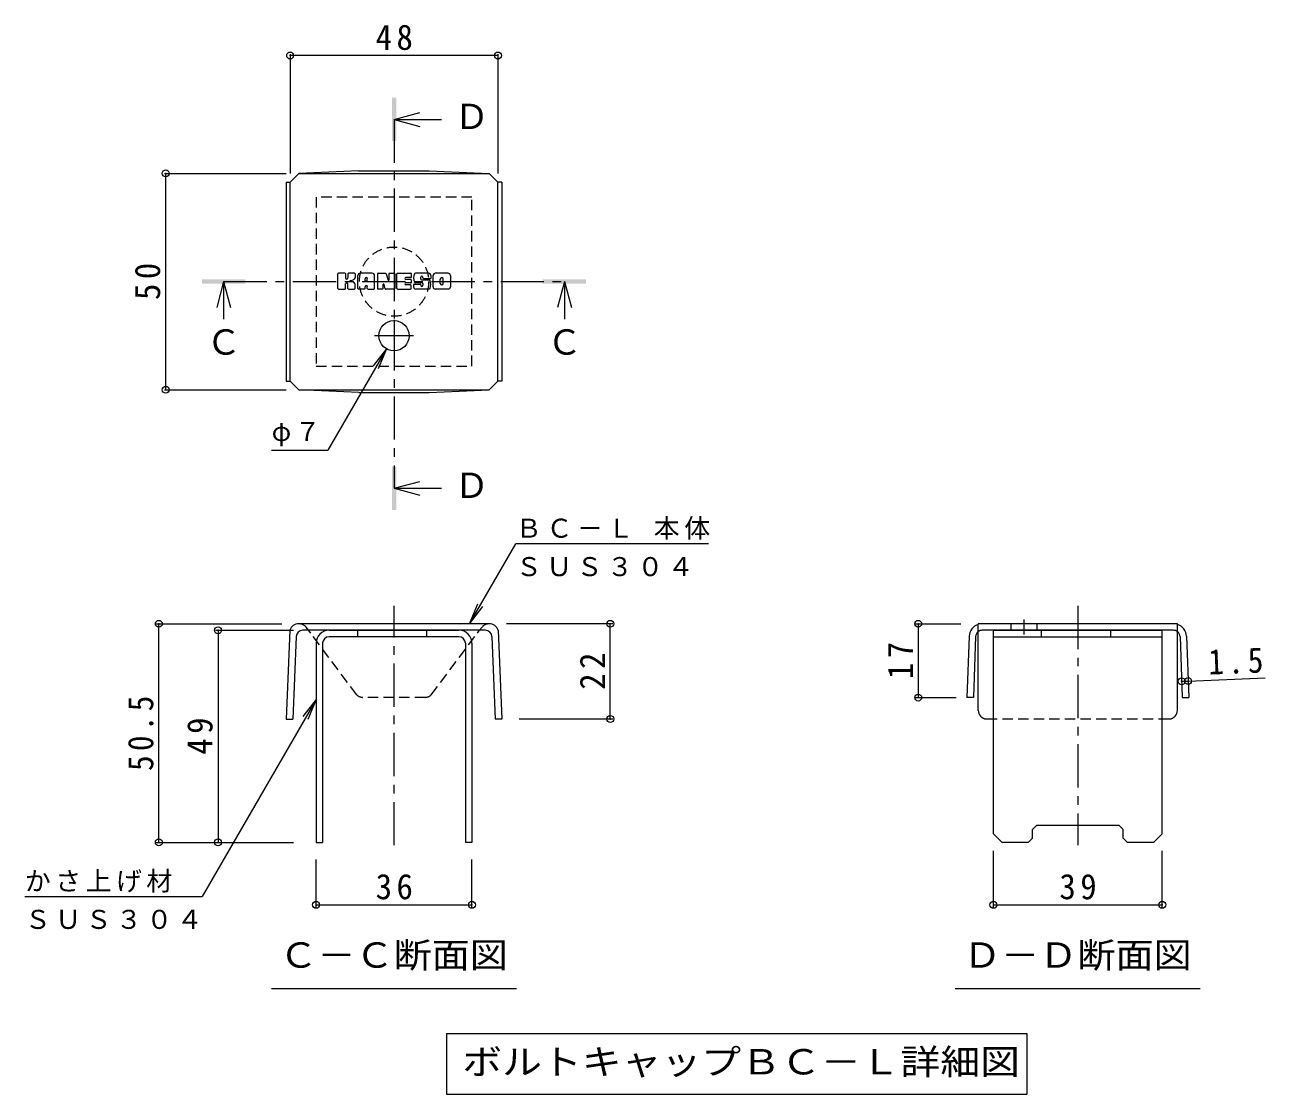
# Model space of a CAD drawing. Units: millimetres on the paper, enlarged 10 times, with parts at other scales. Extents: x -2136 to 2457, y -1943 to 1784.
# Drawn here: x 309 to 1742, y 313 to 1549 of the extents above; entities that cross this region are included whole.
import ezdxf
from ezdxf.enums import TextEntityAlignment as Align

# ---------------------------------------------------------------- set-up
doc = ezdxf.new("R2010")
doc.units = ezdxf.units.MM
doc.header["$LTSCALE"] = 10
doc.header["$PDMODE"] = 32
doc.header["$PDSIZE"] = 8
doc.linetypes.add('CHAIN1', pattern=[8, 5, -1, 1, -1])
doc.linetypes.add('DASHED1', pattern=[1.8, 1.2, -0.6])
for name, color, linetype, lineweight in [('D-4', 7, 'Continuous', 9), ('D-5', 7, 'Continuous', 9), ('D-8', 4, 'Continuous', 9), ('D-9', 2, 'Continuous', 9), ('D-F', 7, 'Continuous', 9)]:
    doc.layers.add(name, color=color, linetype=linetype, lineweight=lineweight)
doc.styles.add('ＭＳ ゴシック', font='')
doc.styles.get('ＭＳ ゴシック').set_extended_font_data('MS Gothic')

msp = doc.modelspace()

# ---------------------------------------------------------------- linework, layer by layer
at = {"layer": 'D-4'}
for p, q in [((615.77, 1514.66), (615.77, 1376.86)), ((855.77, 1513.16), (615.77, 1513.16)), ((855.77, 1514.66), (855.77, 1376.86)), ((470.55, 1376.86), (611.37, 1376.86)), ((472.05, 1126.86), (472.05, 1376.86)), ((727.02, 1174.21), (659.36, 1057.02)), ((727.02, 1174.21), (711.8, 1154.37)), ((727.02, 1174.21), (717.46, 1151.11)), ((470.55, 1126.86), (611.37, 1126.86)), ((594.36, 1057.02), (659.36, 1057.02)), ((823.07, 856.49), (876.42, 948.91)), ((1098.92, 948.91), (876.42, 948.91)), ((823.07, 856.49), (832.64, 879.59)), ((823.07, 856.49), (838.29, 876.33)), ((461.13, 856.49), (605.99, 856.49)), ((464.13, 603.99), (464.13, 856.49)), ((529.53, 848.99), (619.52, 848.99)), ((532.53, 848.99), (532.53, 603.99)), ((988.55, 856.49), (865.56, 856.49)), ((985.55, 746.49), (985.55, 856.49)), ((1338.23, 856.49), (1390.6, 856.49)), ((1341.23, 856.49), (1341.23, 771.29)), ((1645.52, 790.04), (1653.01, 790.34)), ((1653.01, 790.34), (1742.02, 793.91)), ((645.77, 769.03), (514.3, 541.31)), ((645.77, 769.03), (630.55, 749.2)), ((645.77, 769.03), (636.21, 745.94)), ((1338.23, 771.29), (1384.94, 771.29)), ((988.55, 746.49), (880.18, 746.49)), ((461.13, 603.99), (619.52, 603.99)), ((1428.1, 528.76), (1428.1, 593.99)), ((1623.1, 528.76), (1623.1, 593.99)), ((645.77, 528.76), (645.77, 583.99)), ((825.77, 528.76), (825.77, 583.99)), ((309.3, 541.31), (514.3, 541.31)), ((645.77, 531.76), (825.77, 531.76)), ((1428.1, 531.76), (1623.1, 531.76))]:
    msp.add_line(p, q, dxfattribs=at)
for p in [(615.77, 1513.16), (855.77, 1513.16), (472.05, 1376.86), (472.05, 1126.86), (464.13, 856.49), (985.55, 856.49), (1341.23, 856.49), (532.53, 848.99), (1645.52, 790.04), (1653.01, 790.34), (1341.23, 771.29), (985.55, 746.49), (464.13, 603.99), (532.53, 603.99), (645.77, 531.76), (825.77, 531.76), (1428.1, 531.76), (1623.1, 531.76)]:
    msp.add_point(p, dxfattribs=at)
at = {"layer": 'D-5', "color": 4}
for p, q in [((735.77, 1439.27), (765.77, 1447.27)), ((735.77, 1439.27), (765.77, 1431.27)), ((735.77, 1439.27), (790.47, 1439.27)), ((538.95, 1251.86), (530.95, 1221.86)), ((538.95, 1251.86), (546.95, 1221.86)), ((538.95, 1251.86), (538.95, 1208.62)), ((932.6, 1251.86), (924.6, 1221.86)), ((932.6, 1251.86), (940.6, 1221.86)), ((932.6, 1251.86), (932.6, 1208.62)), ((735.77, 1013.06), (765.77, 1021.06)), ((735.77, 1013.06), (765.77, 1005.06)), ((735.77, 1013.06), (790.47, 1013.06))]:
    msp.add_line(p, q, dxfattribs=at)
at = {"layer": 'D-5', "color": 4, "linetype": 'CHAIN1'}
for p, q in [((735.77, 1439.27), (735.77, 1013.06)), ((538.95, 1251.86), (932.6, 1251.86))]:
    msp.add_line(p, q, dxfattribs=at)
at = {"layer": 'D-5'}
for p, q in [((594.27, 435.28), (877.27, 435.28)), ((1384.1, 435.28), (1667.1, 435.28)), ((796.27, 382.97), (1466.87, 382.97)), ((1466.87, 382.97), (1466.87, 312.97))]:
    msp.add_line(p, q, dxfattribs=at)
msp.add_lwpolyline([(796.27, 382.97), (796.27, 312.97), (1466.87, 312.97)], dxfattribs=at)
at = {"layer": 'D-5', "color": 4}
for points in [[(733.27, 1414.27), (738.27, 1414.27), (733.27, 1464.27), (738.27, 1464.27)], [(513.95, 1249.36), (563.95, 1249.36), (513.95, 1254.36), (563.95, 1254.36)], [(907.6, 1249.36), (957.6, 1249.36), (907.6, 1254.36), (957.6, 1254.36)], [(733.27, 988.06), (738.27, 988.06), (733.27, 1038.06), (738.27, 1038.06)]]:
    msp.add_solid(points, dxfattribs=at)
at = {"layer": 'D-8', "linetype": 'DASHED1'}
for p, q in [((825.77, 1349.36), (645.77, 1349.36)), ((645.77, 1349.36), (645.77, 1154.36))]:
    msp.add_line(p, q, dxfattribs=at)
at = {"layer": 'D-8'}
for p, q in [((660.77, 848.99), (810.77, 848.99)), ((693.84, 841.49), (693.84, 848.99)), ((773.84, 841.49), (773.84, 848.99)), ((1428.1, 848.99), (1623.1, 848.99)), ((1428.1, 613.99), (1428.1, 848.99)), ((1483.67, 841.49), (1483.67, 848.99)), ((1563.67, 841.49), (1563.67, 848.99)), ((1623.1, 613.99), (1623.1, 848.99)), ((653.27, 833.99), (653.27, 603.99)), ((810.77, 841.49), (660.77, 841.49)), ((818.27, 833.99), (818.27, 603.99)), ((825.77, 833.99), (825.77, 603.99)), ((1428.1, 841.49), (1623.1, 841.49)), ((1478.1, 623.99), (1573.1, 623.99)), ((825.77, 603.99), (818.27, 603.99)), ((1428.1, 613.99), (1438.1, 603.99)), ((1578.1, 608.99), (1583.1, 603.99)), ((1613.1, 603.99), (1583.1, 603.99)), ((1623.1, 613.99), (1613.1, 603.99))]:
    msp.add_line(p, q, dxfattribs=at)
at = {"layer": 'D-8', "linetype": 'DASHED1'}
msp.add_lwpolyline([(645.77, 1154.36), (825.77, 1154.36), (825.77, 1349.36)], dxfattribs=at)
at = {"layer": 'D-8'}
for points in [[(645.77, 833.99), (645.77, 603.99), (653.27, 603.99)], [(1473.1, 608.99), (1473.1, 618.99), (1478.1, 623.99)], [(1578.1, 608.99), (1578.1, 618.99), (1573.1, 623.99)], [(1473.1, 608.99), (1468.1, 603.99), (1438.1, 603.99)]]:
    msp.add_lwpolyline(points, dxfattribs=at)
at = {"layer": 'D-8', "linetype": 'DASHED1'}
msp.add_circle((735.77, 1251.86), 40, dxfattribs=at)
at = {"layer": 'D-8'}
for centre, radius, start, end in [((660.77, 833.99), 15, 90, 180), ((810.77, 833.99), 15, 0, 90), ((660.77, 833.99), 7.5, 90, 180), ((810.77, 833.99), 7.5, 0, 90)]:
    msp.add_arc(centre, radius, start, end, dxfattribs=at)
at = {"layer": 'D-9'}
for p, q in [((615.77, 1366.86), (625.77, 1376.86)), ((695.23, 1380.02), (625.77, 1376.86)), ((625.77, 1376.86), (845.77, 1376.86)), ((695.23, 1380.02), (776.32, 1380.02)), ((776.32, 1380.02), (845.77, 1376.86)), ((855.77, 1366.86), (845.77, 1376.86)), ((611.37, 1366.86), (615.77, 1366.86)), ((611.37, 1366.86), (611.37, 1136.86)), ((615.77, 1136.86), (615.77, 1366.86)), ((860.18, 1366.86), (855.77, 1366.86)), ((855.77, 1136.86), (855.77, 1366.86)), ((860.18, 1366.86), (860.18, 1136.86)), ((611.37, 1136.86), (615.77, 1136.86)), ((615.77, 1136.86), (625.77, 1126.86)), ((855.77, 1136.86), (845.77, 1126.86)), ((860.18, 1136.86), (855.77, 1136.86)), ((695.23, 1123.7), (625.77, 1126.86)), ((625.77, 1126.86), (845.77, 1126.86)), ((695.23, 1123.7), (776.32, 1123.7)), ((776.32, 1123.7), (845.77, 1126.86)), ((615.47, 848.99), (611.37, 746.49)), ((845.56, 856.49), (625.77, 856.49)), ((841.36, 848.99), (630.18, 848.99)), ((639.52, 845.56), (636.95, 848.99)), ((832.02, 845.56), (834.6, 848.99)), ((856.07, 848.99), (860.18, 746.49)), ((1640.6, 856.49), (1410.6, 856.49)), ((1410.6, 756.49), (1410.6, 847.53)), ((1636.19, 848.99), (1415.06, 848.99)), ((1448.39, 856.49), (1448.39, 848.99)), ((1478.39, 856.49), (1478.39, 848.99)), ((1640.6, 756.49), (1640.6, 847.53)), ((622.69, 841.79), (618.86, 746.19)), ((848.86, 841.79), (852.68, 746.19)), ((1400.07, 842.05), (1397.44, 771.49)), ((1407.56, 841.77), (1404.94, 771.29)), ((1643.65, 841.77), (1646.27, 771.29)), ((1651.14, 842.05), (1653.77, 771.49)), ((1404.94, 771.29), (1397.44, 771.49)), ((1646.27, 771.29), (1653.77, 771.49)), ((611.37, 746.49), (618.86, 746.19)), ((860.18, 746.49), (852.68, 746.19))]:
    msp.add_line(p, q, dxfattribs=at)
at = {"layer": 'D-9', "linetype": 'CHAIN1'}
for p, q in [((735.77, 1207.8), (735.77, 1170.92)), ((758.26, 1189.36), (713.28, 1189.36)), ((735.77, 600.55), (735.77, 877.36)), ((1525.6, 877.36), (1525.6, 600.55)), ((1463.39, 861.44), (1463.39, 844.04))]:
    msp.add_line(p, q, dxfattribs=at)
at = {"layer": 'D-9', "linetype": 'DASHED1'}
for p, q in [((636.95, 848.99), (634.14, 852.74)), ((692.84, 774.42), (639.52, 845.56)), ((778.7, 774.42), (832.02, 845.56)), ((834.6, 848.99), (837.41, 852.74)), ((1410.6, 847.53), (1410.6, 856.49)), ((1640.6, 847.53), (1640.6, 856.49)), ((771.63, 771.49), (699.91, 771.49)), ((1630.6, 746.49), (1420.6, 746.49))]:
    msp.add_line(p, q, dxfattribs=at)
at = {"layer": 'D-9'}
msp.add_circle((735.77, 1189.36), 17.5, dxfattribs=at)
for centre, radius, start, end in [((625.88, 845.52), 10.97, 90.55618, 161.56279), ((630.18, 841.49), 7.5, 90, 177.70665), ((841.36, 841.49), 7.5, 2.29335, 90), ((845.67, 845.52), 10.97, 18.43721, 90.55618), ((1415.06, 841.49), 15, 107.26667, 177.86924), ((1415.06, 841.49), 7.5, 126.41565, 177.86924), ((1415.06, 841.49), 7.5, 90, 126.41565), ((1636.15, 841.49), 7.5, 53.58435, 90), ((1636.15, 841.49), 15, 2.13076, 72.73333), ((1636.15, 841.49), 7.5, 2.13076, 53.58435), ((1420.6, 756.49), 10, 180, 221.40888), ((1630.6, 756.49), 10, 318.59112, 0)]:
    msp.add_arc(centre, radius, start, end, dxfattribs=at)
at = {"layer": 'D-9', "linetype": 'DASHED1'}
for centre, radius, start, end in [((625.88, 845.52), 10.97, 41.15582, 89.44382), ((845.67, 845.52), 10.97, 90.55618, 138.84418), ((699.91, 781.49), 10, 225, 270), ((771.63, 781.49), 10, 270, 315), ((1420.6, 756.49), 10, 221.40888, 270), ((1630.6, 756.49), 10, 270, 318.59112)]:
    msp.add_arc(centre, radius, start, end, dxfattribs=at)
at = {"layer": 'D-F'}
for p, q in [((679.13, 1261.49), (671.5, 1261.49)), ((689.95, 1261.49), (683.21, 1261.49)), ((710.63, 1261.49), (696.68, 1261.49)), ((717.41, 1261.49), (725.93, 1261.49)), ((726.68, 1260.95), (729.07, 1253.48)), ((730.66, 1261.49), (735.76, 1261.49)), ((739.88, 1261.49), (754.98, 1261.49)), ((775.69, 1261.49), (760.43, 1261.49)), ((798.21, 1261.49), (783.47, 1261.49)), ((670.72, 1243.94), (670.72, 1260.71)), ((679.91, 1260.71), (679.91, 1256.08)), ((679.91, 1243.94), (679.91, 1249.36)), ((682.4, 1243.94), (682.4, 1249.36)), ((682.43, 1260.71), (682.43, 1256.08)), ((690.74, 1260.71), (690.74, 1256.8)), ((690.75, 1243.94), (690.75, 1248.59)), ((694.06, 1243.94), (694.06, 1258.87)), ((702.38, 1252.52), (702.38, 1255.23)), ((704.67, 1252.26), (702.64, 1252.26)), ((704.93, 1252.52), (704.93, 1255.23)), ((713.25, 1243.94), (713.25, 1258.87)), ((716.62, 1260.71), (716.62, 1243.94)), ((723.2, 1243.94), (723.2, 1248.48)), ((725.64, 1243.71), (724.19, 1248.63)), ((729.88, 1260.71), (729.88, 1253.6)), ((736.55, 1260.71), (736.55, 1243.94)), ((739.09, 1243.94), (739.09, 1260.71)), ((754.98, 1250.31), (749.37, 1250.31)), ((754.92, 1248.16), (749.37, 1248.16)), ((754.98, 1256.53), (749.4, 1256.53)), ((754.98, 1254.34), (749.4, 1254.34)), ((755.7, 1243.94), (755.7, 1247.38)), ((755.77, 1257.32), (755.77, 1260.71)), ((755.77, 1251.09), (755.77, 1253.55)), ((758.29, 1248.21), (758.29, 1245.77)), ((759.07, 1249), (765.84, 1249)), ((768.34, 1250.65), (760.43, 1250.65)), ((766.58, 1254.78), (766.58, 1256.85)), ((766.63, 1248.21), (766.63, 1247.66)), ((767.37, 1253.99), (776.17, 1253.99)), ((769.12, 1249.86), (769.12, 1247.66)), ((769.17, 1256.38), (769.17, 1256.85)), ((769.95, 1255.6), (778.31, 1255.6)), ((778.31, 1258.87), (778.31, 1255.6)), ((780.85, 1245.77), (780.85, 1258.87)), ((789.23, 1249.76), (789.23, 1254.88)), ((792.45, 1249.76), (792.45, 1254.88)), ((800.83, 1258.87), (800.83, 1245.77)), ((671.5, 1243.15), (679.13, 1243.15)), ((683.19, 1243.15), (689.96, 1243.15)), ((701.6, 1243.15), (694.85, 1243.15)), ((702.38, 1243.94), (702.38, 1246.03)), ((704.93, 1243.94), (704.93, 1246.03)), ((705.72, 1243.15), (712.47, 1243.15)), ((722.42, 1243.15), (717.41, 1243.15)), ((735.76, 1243.15), (726.4, 1243.15)), ((739.88, 1243.15), (754.92, 1243.15)), ((776.17, 1243.15), (760.91, 1243.15)), ((798.21, 1243.15), (783.47, 1243.15))]:
    msp.add_line(p, q, dxfattribs=at)
for centre, radius, start, end in [((671.5, 1260.71), 0.786, 90, 180), ((679.13, 1260.71), 0.786, 0, 90), ((683.21, 1260.71), 0.786, 90, 180), ((689.95, 1260.71), 0.786, 0, 90), ((696.68, 1258.87), 2.62, 90, 180), ((710.63, 1258.87), 2.62, 0, 90), ((717.41, 1260.71), 0.786, 90, 180), ((725.93, 1260.71), 0.786, 17.75635, 90), ((730.66, 1260.71), 0.786, 90, 180), ((735.76, 1260.71), 0.786, 0, 90), ((739.88, 1260.71), 0.786, 90, 180), ((754.98, 1260.71), 0.786, 0, 90), ((760.43, 1260.18), 1.31, 90, 157.10112), ((775.69, 1258.87), 2.62, 0, 90), ((783.47, 1258.87), 2.62, 90, 180), ((798.21, 1258.87), 2.62, 0, 90), ((681.17, 1256.08), 1.26, 180, 0), ((681.16, 1249.36), 1.24, 0, 180), ((685.34, 1252.71), 0.439, 97.33171, 266.57183), ((683.84, 1264.38), 11.32, 277.33171, 299.42073), ((684.82, 1244.09), 8.21, 53.71985, 86.57183), ((688.12, 1256.8), 2.62, 299.42073, 0), ((688.13, 1248.59), 2.62, 0, 53.71985), ((703.66, 1255.23), 1.28, 0, 180), ((702.64, 1252.52), 0.262, 180, 270), ((703.66, 1246.03), 1.28, 0, 180), ((704.67, 1252.52), 0.262, 270, 0), ((723.71, 1248.48), 0.505, 16.48875, 180), ((729.46, 1253.6), 0.413, 197.75635, 0), ((749.4, 1255.43), 1.1, 90, 270), ((749.37, 1249.24), 1.07, 90, 270), ((754.92, 1247.38), 0.786, 0, 90), ((754.98, 1257.32), 0.786, 270, 0), ((754.98, 1253.55), 0.786, 0, 90), ((754.98, 1251.09), 0.786, 270, 0), ((759.07, 1248.21), 0.786, 90, 180), ((770.17, 1256.07), 11.88, 157.10112, 202.89888), ((760.43, 1251.96), 1.31, 202.89888, 270), ((765.84, 1248.21), 0.786, 0, 90), ((767.87, 1256.85), 1.29, 0, 180), ((767.37, 1254.78), 0.786, 180, 270), ((767.87, 1247.66), 1.25, 180, 0), ((768.34, 1249.86), 0.786, 0, 90), ((769.95, 1256.38), 0.786, 180, 270), ((776.17, 1252.68), 1.31, 22.90802, 90), ((766.44, 1248.57), 11.87, 337.09198, 22.90802), ((790.84, 1254.88), 1.6, 0, 180), ((790.84, 1249.76), 1.6, 180, 0), ((671.5, 1243.94), 0.786, 180, 270), ((679.13, 1243.94), 0.786, 270, 0), ((683.19, 1243.94), 0.786, 180, 270), ((689.96, 1243.94), 0.786, 270, 0), ((694.85, 1243.94), 0.786, 180, 270), ((701.6, 1243.94), 0.786, 270, 0), ((705.72, 1243.94), 0.786, 180, 270), ((712.47, 1243.94), 0.786, 270, 0), ((717.41, 1243.94), 0.786, 180, 270), ((722.42, 1243.94), 0.786, 270, 0), ((726.4, 1243.94), 0.786, 196.48875, 270), ((735.76, 1243.94), 0.786, 270, 0), ((739.88, 1243.94), 0.786, 180, 270), ((754.92, 1243.94), 0.786, 270, 0), ((760.91, 1245.77), 2.62, 180, 270), ((776.17, 1244.46), 1.31, 270, 337.09198), ((783.47, 1245.77), 2.62, 180, 270), ((798.21, 1245.77), 2.62, 270, 0)]:
    msp.add_arc(centre, radius, start, end, dxfattribs=at)

# ---------------------------------------------------------------- texts
at = {"layer": 'D-4', "color": 2, "char_height": 29.33, "attachment_point": 7, "style": 'ＭＳ ゴシック'}
for s, insert in [('\\T1.27;\\W0.95;48', (714.52, 1519.16)), ('\\T1.27;\\W0.95;36', (714.52, 537.76)), ('\\T1.27;\\W0.95;39', (1504.35, 537.76))]:
    msp.add_mtext(s, dxfattribs=dict(at, insert=insert))
for s, insert, rotation in [('\\T1.27;\\W0.95;50', (466.05, 1230.61), 90), ('\\T1.27;\\W0.95;17', (1335.23, 792.64), 90), ('\\T1.27;\\W0.95;22', (979.55, 780.24), 90), ('\\T1.27;\\W0.9;1.5', (1676.84, 797.3), 2.293), ('\\T1.28;\\W0.9;50.5', (458.13, 686.49), 90), ('\\T1.27;\\W0.95;49', (526.53, 705.24), 90)]:
    msp.add_mtext(s, dxfattribs=dict(at, insert=insert, rotation=rotation))
at = {"layer": 'D-4', "char_height": 21.99, "attachment_point": 7, "style": 'ＭＳ ゴシック'}
for s, insert in [('\\T1.17;φ７', (594.36, 1061.68)), ('\\T1.18;ＢＣ－Ｌ\\~本体', (876.42, 953.56)), ('\\T1.17;ＳＵＳ３０４', (876.42, 911.19)), ('\\T1.17;かさ上げ材', (309.3, 545.97)), ('\\T1.17;ＳＵＳ３０４', (309.3, 503.59))]:
    msp.add_mtext(s, dxfattribs=dict(at, insert=insert))
at = {"layer": 'D-5', "color": 2, "style": 'ＭＳ ゴシック'}
for s, p in [('Ｄ', (805.47, 1419.27)), ('Ｃ', (518.95, 1158.62)), ('Ｃ', (912.6, 1158.62)), ('Ｄ', (805.47, 993.06))]:
    msp.add_text(s, height=29.33, dxfattribs=at).set_placement(p, align=Align.BOTTOM_LEFT)
for s, width, p in [('Ｃ－Ｃ断面図', 1.1, (603.27, 450.28)), ('Ｄ－Ｄ断面図', 1.1, (1393.1, 450.28)), ('ボルトキャップＢＣ－Ｌ詳細図', 1.15, (814.65, 326.97))]:
    msp.add_text(s, height=29.33, dxfattribs=dict(at, width=width)).set_placement(p, align=Align.BOTTOM_LEFT)

doc.saveas('drawing.dxf')
